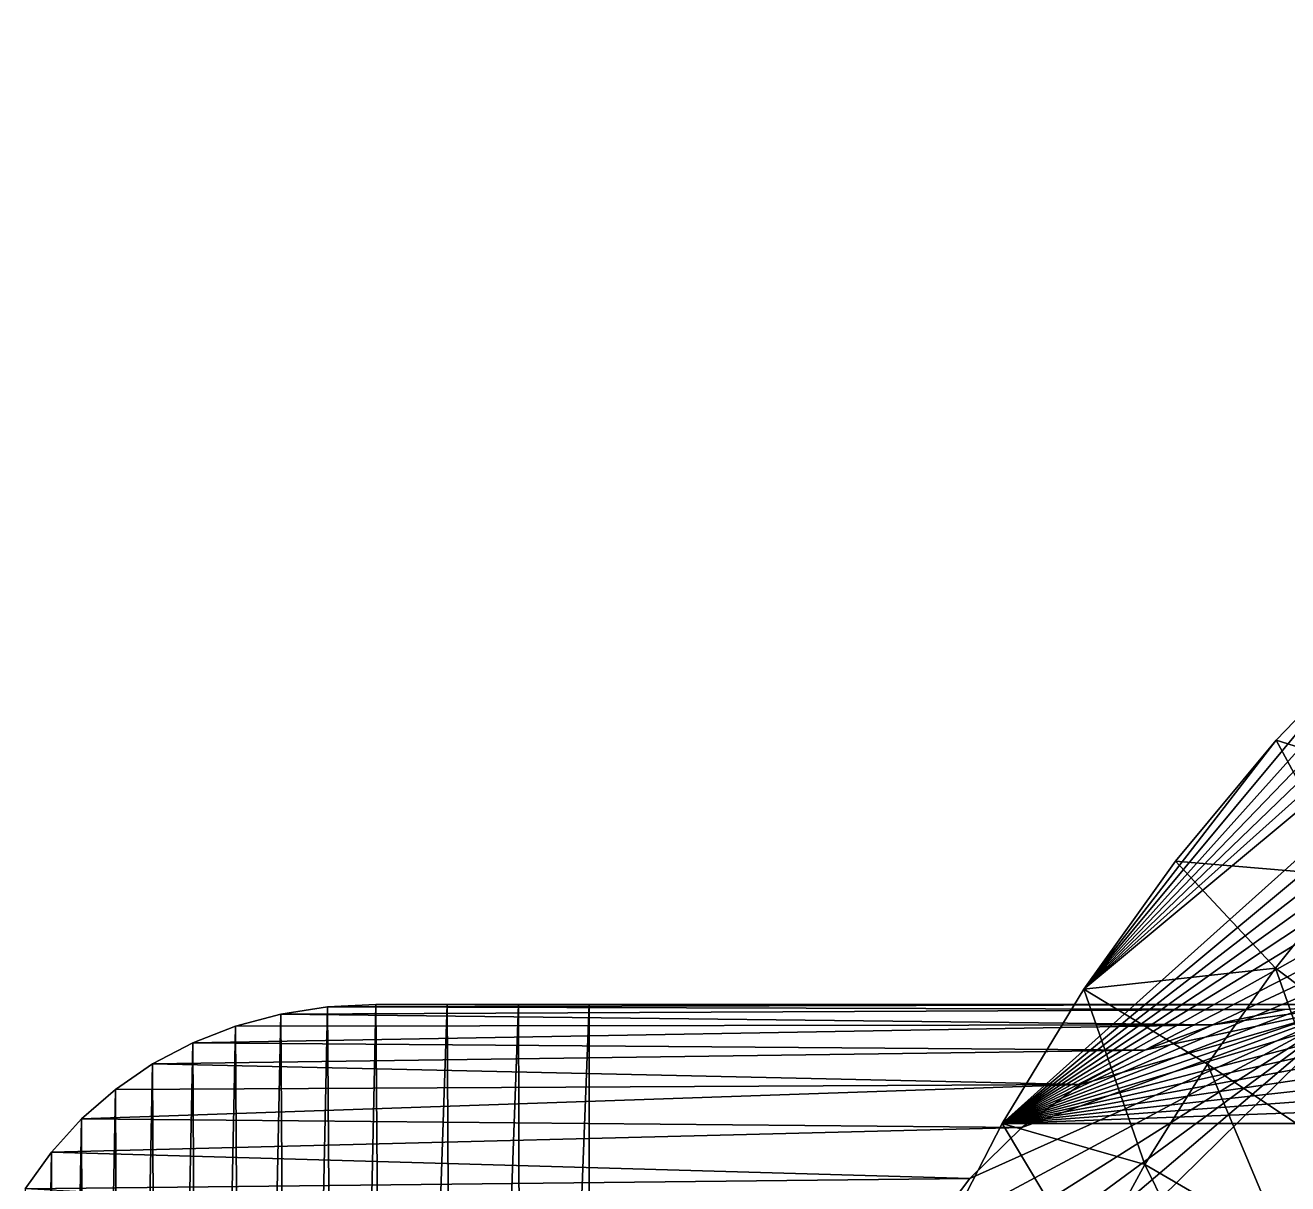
# Model space of a CAD drawing. Header units: metres. Extents: x -4.09 to 4.09, y -3.78 to 3.78.
# Drawn here: x -4.006 to -2.273, y 2.185 to 3.775 of the extents above; entities that cross this region are included whole.
import ezdxf

# ---------------------------------------------------------------- set-up
doc = ezdxf.new("R2010")
doc.units = ezdxf.units.M

msp = doc.modelspace()

# ---------------------------------------------------------------- linework, layer by layer
at = {"layer": 'statue_1', "color": 253}
for points in [[(0.021682, 3.775351, 0.043246), (0.237124, 3.759591, 0.043246), (-2.665134, 2.267416, 0.043246)], [(-0.194324, 3.775351, 0.043246), (0.021682, 3.775351, 0.043246), (-2.665134, 2.267416, 0.043246)], [(-0.409765, 3.759591, 0.043246), (-0.194324, 3.775351, 0.043246), (-2.665134, 2.267416, 0.043246)], [(0.237124, 3.759591, 0.043246), (0.450811, 3.728133, 0.043246), (-2.665134, 2.267416, 0.043246)], [(-0.623452, 3.728133, 0.043246), (-0.409765, 3.759591, 0.043246), (-2.665134, 2.267416, 0.043246)], [(0.450811, 3.728133, 0.043246), (0.661615, 3.681166, 0.043246), (-2.665134, 2.267416, 0.043246)], [(-0.834319, 3.681166, 0.043246), (-0.623452, 3.728133, 0.043246), (-2.665134, 2.267416, 0.043246)], [(0.661615, 3.681166, 0.043246), (0.868472, 3.61894, 0.043246), (-2.665134, 2.267416, 0.043246)], [(-1.041176, 3.61894, 0.043246), (-0.834319, 3.681166, 0.043246), (-2.665134, 2.267416, 0.043246)], [(0.868472, 3.61894, 0.043246), (1.070252, 3.541768, 0.043246), (-2.665134, 2.267416, 0.043246)], [(-1.242894, 3.541768, 0.043246), (-1.041176, 3.61894, 0.043246), (-2.665134, 2.267416, 0.043246)], [(1.070252, 3.541768, 0.043246), (1.265829, 3.450089, 0.043246), (-2.665134, 2.267416, 0.043246)], [(-2.552651, 2.451808, 0.043246), (-1.242894, 3.541768, 0.043246), (-2.665134, 2.267416, 0.043246)], [(-1.438471, 3.450089, 0.043246), (-1.242894, 3.541768, 0.043246), (-2.552651, 2.451808, 0.043246)], [(1.265829, 3.450089, 0.043246), (1.4542, 3.344374, 0.043246), (-2.665134, 2.267416, 0.043246)], [(-1.626841, 3.344374, 0.043246), (-1.438471, 3.450089, 0.043246), (-2.552651, 2.451808, 0.043246)], [(1.4542, 3.344374, 0.043246), (1.634361, 3.225186, 0.043246), (-2.665134, 2.267416, 0.043246)], [(-1.807003, 3.225186, 0.043246), (-1.626841, 3.344374, 0.043246), (-2.552651, 2.451808, 0.043246)], [(1.634361, 3.225186, 0.043246), (1.805311, 3.093151, 0.043246), (-2.665134, 2.267416, 0.043246)], [(-1.977952, 3.093151, 0.043246), (-1.807003, 3.225186, 0.043246), (-2.552651, 2.451808, 0.043246)], [(1.805311, 3.093151, 0.043246), (1.966171, 2.949022, 0.043246), (-2.665134, 2.267416, 0.043246)], [(-2.138875, 2.949022, 0.043246), (-1.977952, 3.093151, 0.043246), (-2.552651, 2.451808, 0.043246)], [(1.966171, 2.949022, 0.043246), (2.116128, 2.793519, 0.043246), (-2.665134, 2.267416, 0.043246)], [(-2.288769, 2.793519, 0.043246), (-2.138875, 2.949022, 0.043246), (-2.552651, 2.451808, 0.043246)], [(-2.288769, 2.793519, 0.043246), (-2.288769, 2.793519, 0.543128), (-2.138875, 2.949022, 0.043246)], [(-2.138875, 2.949022, 0.543128), (-2.138875, 2.949022, 0.043246), (-2.288769, 2.793519, 0.543128)], [(-2.288769, 2.793519, 0.543128), (-2.07972, 2.727564, 0.699304), (-2.138875, 2.949022, 0.543128)], [(2.116128, 2.793519, 0.043246), (2.254304, 2.627489, 0.043246), (-2.665134, 2.267416, 0.043246)], [(-2.426945, 2.627489, 0.043246), (-2.288769, 2.793519, 0.043246), (-2.552651, 2.451808, 0.043246)], [(-2.426945, 2.627489, 0.543128), (-2.288769, 2.793519, 0.543128), (-2.288769, 2.793519, 0.043246)], [(-2.426945, 2.627489, 0.043246), (-2.426945, 2.627489, 0.543128), (-2.288769, 2.793519, 0.043246)], [(-2.426945, 2.627489, 0.543128), (-2.188193, 2.607311, 0.699304), (-2.288769, 2.793519, 0.543128)], [(-2.188193, 2.607311, 0.699304), (-2.07972, 2.727564, 0.699304), (-2.288769, 2.793519, 0.543128)], [(2.254304, 2.627489, 0.043246), (2.379947, 2.451808, 0.043246), (-2.665134, 2.267416, 0.043246)], [(-2.552651, 2.451808, 0.043246), (-2.552651, 2.451808, 0.543128), (-2.426945, 2.627489, 0.043246)], [(-2.426945, 2.627489, 0.543128), (-2.426945, 2.627489, 0.043246), (-2.552651, 2.451808, 0.543128)], [(-2.552651, 2.451808, 0.543128), (-2.289459, 2.480853, 0.699304), (-2.426945, 2.627489, 0.543128)], [(-2.188193, 2.607311, 0.699304), (-2.426945, 2.627489, 0.543128), (-2.289459, 2.480853, 0.699304)], [(-2.188193, 2.607311, 0.699304), (-2.289459, 2.480853, 0.699304), (-2.113684, 2.348348, 0.853454)], [(-2.552651, 2.451808, 0.543128), (-2.383143, 2.348693, 0.699304), (-2.289459, 2.480853, 0.699304)], [(-2.289459, 2.480853, 0.699304), (-2.383143, 2.348693, 0.699304), (-2.199848, 2.226747, 0.853454)], [(-2.113684, 2.348348, 0.853454), (-2.289459, 2.480853, 0.699304), (-2.199848, 2.226747, 0.853454)], [(-2.665134, 2.267416, 0.543128), (-2.552651, 2.451808, 0.543128), (-2.552651, 2.451808, 0.043246)], [(-2.665134, 2.267416, 0.043246), (-2.665134, 2.267416, 0.543128), (-2.552651, 2.451808, 0.043246)], [(2.379947, 2.451808, 0.043246), (2.492493, 2.267416, 0.043246), (-2.665134, 2.267416, 0.043246)], [(-2.665134, 2.267416, 0.543128), (-2.468868, 2.211269, 0.699304), (-2.552651, 2.451808, 0.543128)], [(-2.468868, 2.211269, 0.699304), (-2.383143, 2.348693, 0.699304), (-2.552651, 2.451808, 0.543128)], [(-3.655364, 2.417562, 16.686008), (-3.591007, 2.427557, 16.707926), (-2.276926, 2.423828, 9.351602)], [(-3.655364, 2.417562, 16.686008), (-3.640074, 0.093355, 16.691854), (-3.591007, 2.427557, 16.707926)], [(-3.574088, 0.086023, 16.712542), (-3.591007, 2.427557, 16.707926), (-3.640074, 0.093355, 16.691854)], [(-2.276926, 2.423828, 9.351602), (-3.591007, 2.427557, 16.707926), (-2.176662, 2.430878, 9.351602)], [(-3.52477, 2.430878, 16.723427), (-2.176662, 2.430878, 9.351602), (-3.591007, 2.427557, 16.707926)], [(-3.591007, 2.427557, 16.707926), (-3.574088, 0.086023, 16.712542), (-3.52477, 2.430878, 16.723427)], [(-3.574088, 0.086023, 16.712542), (-3.506347, 0.084676, 16.726543), (-3.52477, 2.430878, 16.723427)], [(-3.427076, 2.430878, 16.734207), (-3.232, 2.430878, 16.714041), (-3.52477, 2.430878, 16.723427)], [(-2.176662, 2.430878, 9.351602), (-3.52477, 2.430878, 16.723427), (-3.232, 2.430878, 16.714041)], [(-3.52477, 2.430878, 16.723427), (-3.506347, 0.084676, 16.726543), (-3.427076, 2.430878, 16.734207)], [(-3.414606, 0.085898, 16.734581), (-3.427076, 2.430878, 16.734207), (-3.506347, 0.084676, 16.726543)], [(-3.328817, 2.430878, 16.731058), (-3.232, 2.430878, 16.714041), (-3.427076, 2.430878, 16.734207)], [(-3.328817, 2.430878, 16.731058), (-3.427076, 2.430878, 16.734207), (-3.414606, 0.085898, 16.734581)], [(-3.322614, 0.08524, 16.730389), (-3.328817, 2.430878, 16.731058), (-3.414606, 0.085898, 16.734581)], [(-3.232, 2.430878, 16.714041), (-3.328817, 2.430878, 16.731058), (-3.322614, 0.08524, 16.730389)], [(-3.232, 0.082765, 16.714041), (-3.232, 2.430878, 16.714041), (-3.322614, 0.08524, 16.730389)], [(3.367858, 2.430878, 15.064072), (-2.176662, 2.430878, 9.351602), (-3.232, 2.430878, 16.714041)], [(-3.232, 0.082765, 16.714041), (3.348243, -0.166798, 15.068974), (3.367858, 2.430878, 15.064072)], [(-3.232, 2.430878, 16.714041), (-3.232, 0.082765, 16.714041), (3.367858, 2.430878, 15.064072)], [(-2.881203, 1.737868, 9.351602), (-2.873996, 1.836502, 9.351602), (-2.176662, 2.430878, 9.351602)], [(-2.157675, -1.034236, 9.351602), (-2.881203, 1.737868, 9.351602), (-2.176662, 2.430878, 9.351602)], [(-2.873996, 1.836502, 9.351602), (-2.852628, 1.9331, 9.351602), (-2.176662, 2.430878, 9.351602)], [(-2.852628, 1.9331, 9.351602), (-2.817535, 2.02575, 9.351602), (-2.176662, 2.430878, 9.351602)], [(-2.817535, 2.02575, 9.351602), (-2.769346, 2.11254, 9.351602), (-2.176662, 2.430878, 9.351602)], [(-2.769346, 2.11254, 9.351602), (-2.709125, 2.191686, 9.351602), (-2.176662, 2.430878, 9.351602)], [(-2.709125, 2.191686, 9.351602), (-2.638, 2.26162, 9.351602), (-2.176662, 2.430878, 9.351602)], [(-2.638, 2.26162, 9.351602), (-2.557539, 2.32087, 9.351602), (-2.176662, 2.430878, 9.351602)], [(-2.557539, 2.32087, 9.351602), (-2.469307, 2.368244, 9.351602), (-2.176662, 2.430878, 9.351602)], [(-2.176662, 2.430878, 9.351602), (-2.469307, 2.368244, 9.351602), (-2.375184, 2.402804, 9.351602)], [(-2.276926, 2.423828, 9.351602), (-2.176662, 2.430878, 9.351602), (-2.375184, 2.402804, 9.351602)], [(-3.717277, 2.401049, 16.657885), (-3.655364, 2.417562, 16.686008), (-2.375184, 2.402804, 9.351602)], [(-3.717277, 2.401049, 16.657885), (-3.703678, 0.106515, 16.66469), (-3.655364, 2.417562, 16.686008)], [(-3.703678, 0.106515, 16.66469), (-3.640074, 0.093355, 16.691854), (-3.655364, 2.417562, 16.686008)], [(-2.375184, 2.402804, 9.351602), (-3.655364, 2.417562, 16.686008), (-2.276926, 2.423828, 9.351602)], [(-3.776119, 2.378145, 16.623827), (-3.717277, 2.401049, 16.657885), (-2.375184, 2.402804, 9.351602)], [(-2.469307, 2.368244, 9.351602), (-3.776119, 2.378145, 16.623827), (-2.375184, 2.402804, 9.351602)], [(-3.776119, 2.378145, 16.623827), (-3.764275, 0.125408, 16.631319), (-3.717277, 2.401049, 16.657885)], [(-3.703678, 0.106515, 16.66469), (-3.717277, 2.401049, 16.657885), (-3.764275, 0.125408, 16.631319)], [(-3.776119, 2.378145, 16.623827), (-2.469307, 2.368244, 9.351602), (-3.831389, 2.349069, 16.584164)], [(-3.831389, 2.349069, 16.584164), (-3.821238, 0.149847, 16.592072), (-3.776119, 2.378145, 16.623827)], [(-3.821238, 0.149847, 16.592072), (-3.764275, 0.125408, 16.631319), (-3.776119, 2.378145, 16.623827)], [(-2.557539, 2.32087, 9.351602), (-3.831389, 2.349069, 16.584164), (-2.469307, 2.368244, 9.351602)], [(-3.882461, 2.314102, 16.539276), (-3.831389, 2.349069, 16.584164), (-2.557539, 2.32087, 9.351602)], [(-3.882461, 2.314102, 16.539276), (-3.874001, 0.179582, 16.547342), (-3.831389, 2.349069, 16.584164)], [(-3.821238, 0.149847, 16.592072), (-3.831389, 2.349069, 16.584164), (-3.874001, 0.179582, 16.547342)], [(-2.468868, 2.211269, 0.699304), (-2.278743, 2.100258, 0.853454), (-2.383143, 2.348693, 0.699304)], [(-2.278743, 2.100258, 0.853454), (-2.199848, 2.226747, 0.853454), (-2.383143, 2.348693, 0.699304)], [(-3.928958, 2.273589, 16.489597), (-3.882461, 2.314102, 16.539276), (-2.557539, 2.32087, 9.351602)], [(-2.638, 2.26162, 9.351602), (-3.928958, 2.273589, 16.489597), (-2.557539, 2.32087, 9.351602)], [(-3.928958, 2.273589, 16.489597), (-3.922065, 0.214329, 16.497574), (-3.882461, 2.314102, 16.539276)], [(-3.922065, 0.214329, 16.497574), (-3.874001, 0.179582, 16.547342), (-3.882461, 2.314102, 16.539276)], [(-3.928958, 2.273589, 16.489597), (-2.638, 2.26162, 9.351602), (-3.970317, 2.227906, 16.435604)], [(-3.970317, 2.227906, 16.435604), (-3.964928, 0.253714, 16.443262), (-3.928958, 2.273589, 16.489597)], [(-3.922065, 0.214329, 16.497574), (-3.928958, 2.273589, 16.489597), (-3.964928, 0.253714, 16.443262)], [(-2.709125, 2.191686, 9.351602), (-3.970317, 2.227906, 16.435604), (-2.638, 2.26162, 9.351602)], [(-2.763894, 2.075318, 0.043246), (-2.763894, 2.075318, 0.543128), (-2.665134, 2.267416, 0.043246)], [(-2.665134, 2.267416, 0.543128), (-2.665134, 2.267416, 0.043246), (-2.763894, 2.075318, 0.543128)], [(2.492493, 2.267416, 0.043246), (2.591253, 2.075318, 0.043246), (-2.763894, 2.075318, 0.043246)], [(-2.665134, 2.267416, 0.043246), (2.492493, 2.267416, 0.043246), (-2.763894, 2.075318, 0.043246)], [(-2.763894, 2.075318, 0.543128), (-2.546447, 2.069051, 0.699304), (-2.665134, 2.267416, 0.543128)], [(-2.468868, 2.211269, 0.699304), (-2.665134, 2.267416, 0.543128), (-2.546447, 2.069051, 0.699304)], [(-4.006161, 2.177524, 16.377819), (-3.970317, 2.227906, 16.435604), (-2.709125, 2.191686, 9.351602)], [(-4.006161, 2.177524, 16.377819), (-4.002151, 0.297392, 16.384951), (-3.970317, 2.227906, 16.435604)], [(-4.002151, 0.297392, 16.384951), (-3.964928, 0.253714, 16.443262), (-3.970317, 2.227906, 16.435604)], [(-2.278743, 2.100258, 0.853454), (-2.081224, 1.984924, 0.994541), (-2.199848, 2.226747, 0.853454)], [(-2.468868, 2.211269, 0.699304), (-2.546447, 2.069051, 0.699304), (-2.350118, 1.969383, 0.853454)], [(-2.468868, 2.211269, 0.699304), (-2.350118, 1.969383, 0.853454), (-2.278743, 2.100258, 0.853454)], [(-2.769346, 2.11254, 9.351602), (-4.006161, 2.177524, 16.377819), (-2.709125, 2.191686, 9.351602)]]:
    msp.add_3dface(points, dxfattribs=at)

doc.saveas('drawing.dxf')
